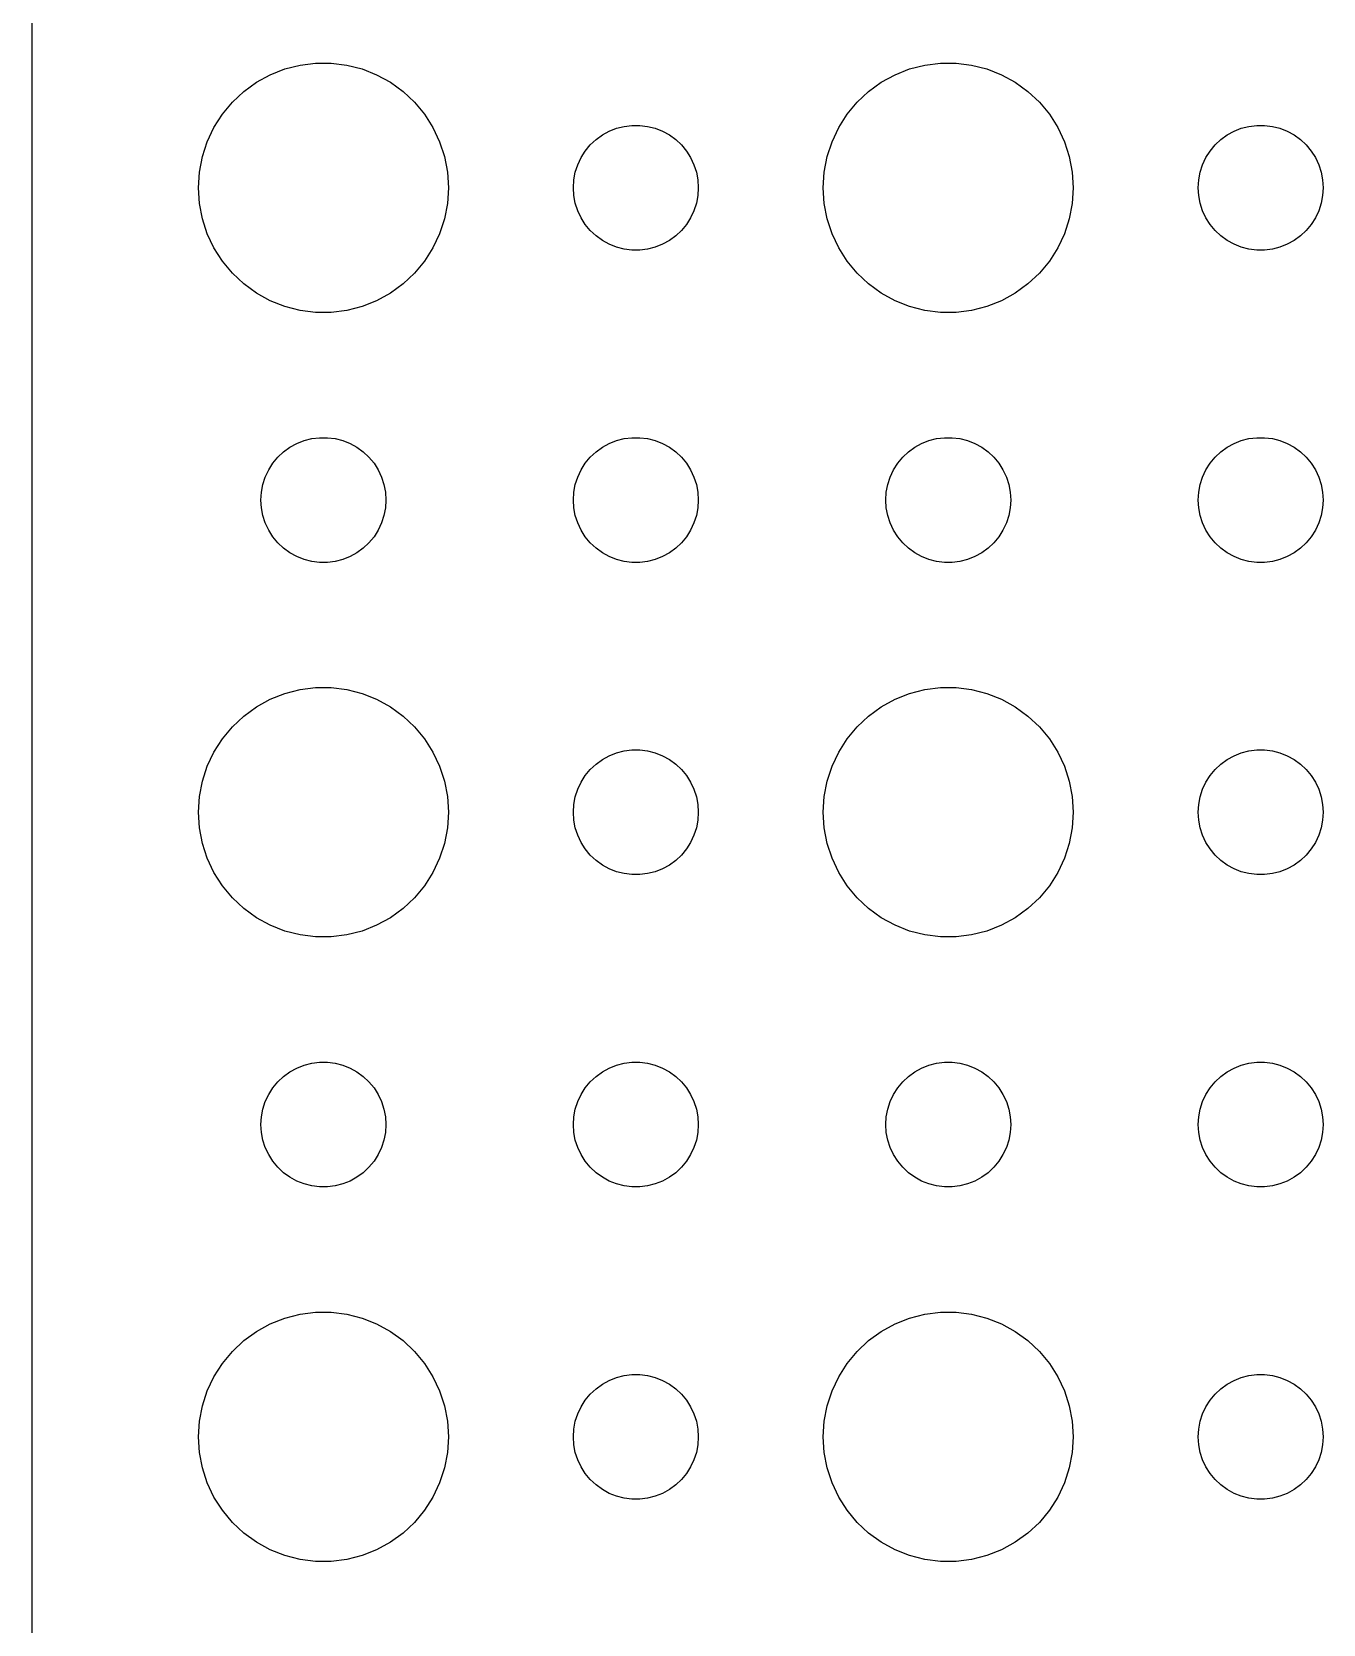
# Model space of a CAD drawing. Header units: metres. Extents: x -142 to 142, y -142 to 142.
# Drawn here: x -142 to -111, y -4.5 to 33.74 of the extents above; entities that cross this region are included whole.
import ezdxf

# ---------------------------------------------------------------- set-up
doc = ezdxf.new("R2010")
doc.units = ezdxf.units.M

msp = doc.modelspace()

# ---------------------------------------------------------------- linework, layer by layer
for p, q in [((-142, 137), (-142, -137)), ((-135.927, 32.8532), (-135.562, 32.9469)), ((-135.562, 32.9469), (-135.188, 32.9941)), ((-135.188, 32.9941), (-134.812, 32.9941)), ((-134.812, 32.9941), (-134.438, 32.9469)), ((-134.438, 32.9469), (-134.073, 32.8532)), ((-120.927, 32.8532), (-120.562, 32.9469)), ((-120.562, 32.9469), (-120.188, 32.9941)), ((-120.188, 32.9941), (-119.812, 32.9941)), ((-119.812, 32.9941), (-119.438, 32.9469)), ((-119.438, 32.9469), (-119.073, 32.8532)), ((-136.912, 32.3115), (-136.607, 32.533)), ((-136.607, 32.533), (-136.277, 32.7145)), ((-136.277, 32.7145), (-135.927, 32.8532)), ((-134.073, 32.8532), (-133.723, 32.7145)), ((-133.723, 32.7145), (-133.393, 32.533)), ((-133.393, 32.533), (-133.088, 32.3115)), ((-121.912, 32.3115), (-121.607, 32.533)), ((-121.607, 32.533), (-121.277, 32.7145)), ((-121.277, 32.7145), (-120.927, 32.8532)), ((-119.073, 32.8532), (-118.723, 32.7145)), ((-118.723, 32.7145), (-118.393, 32.533)), ((-118.393, 32.533), (-118.088, 32.3115)), ((-137.187, 32.0536), (-136.912, 32.3115)), ((-133.088, 32.3115), (-132.813, 32.0536)), ((-122.187, 32.0536), (-121.912, 32.3115)), ((-118.088, 32.3115), (-117.813, 32.0536)), ((-137.629, 31.4453), (-137.427, 31.7634)), ((-137.427, 31.7634), (-137.187, 32.0536)), ((-132.813, 32.0536), (-132.573, 31.7634)), ((-132.573, 31.7634), (-132.371, 31.4453)), ((-122.629, 31.4453), (-122.427, 31.7634)), ((-122.427, 31.7634), (-122.187, 32.0536)), ((-117.813, 32.0536), (-117.573, 31.7634)), ((-117.573, 31.7634), (-117.371, 31.4453)), ((-137.789, 31.1044), (-137.629, 31.4453)), ((-132.371, 31.4453), (-132.211, 31.1044)), ((-128.139, 31.3572), (-127.964, 31.4266)), ((-127.964, 31.4266), (-127.781, 31.4734)), ((-127.781, 31.4734), (-127.594, 31.497)), ((-127.594, 31.497), (-127.406, 31.497)), ((-127.406, 31.497), (-127.219, 31.4734)), ((-127.219, 31.4734), (-127.036, 31.4266)), ((-127.036, 31.4266), (-126.861, 31.3572)), ((-122.789, 31.1044), (-122.629, 31.4453)), ((-117.371, 31.4453), (-117.211, 31.1044)), ((-113.139, 31.3572), (-112.964, 31.4266)), ((-112.964, 31.4266), (-112.781, 31.4734)), ((-112.781, 31.4734), (-112.594, 31.497)), ((-112.594, 31.497), (-112.406, 31.497)), ((-112.406, 31.497), (-112.219, 31.4734)), ((-112.219, 31.4734), (-112.036, 31.4266)), ((-112.036, 31.4266), (-111.861, 31.3572)), ((-137.906, 30.7461), (-137.789, 31.1044)), ((-132.211, 31.1044), (-132.094, 30.7461)), ((-128.714, 30.8817), (-128.593, 31.0268)), ((-128.593, 31.0268), (-128.456, 31.1558)), ((-128.456, 31.1558), (-128.304, 31.2665)), ((-128.304, 31.2665), (-128.139, 31.3572)), ((-126.861, 31.3572), (-126.696, 31.2665)), ((-126.696, 31.2665), (-126.544, 31.1558)), ((-126.544, 31.1558), (-126.407, 31.0268)), ((-126.407, 31.0268), (-126.286, 30.8817)), ((-122.906, 30.7461), (-122.789, 31.1044)), ((-117.211, 31.1044), (-117.094, 30.7461)), ((-113.714, 30.8817), (-113.593, 31.0268)), ((-113.593, 31.0268), (-113.456, 31.1558)), ((-113.456, 31.1558), (-113.304, 31.2665)), ((-113.304, 31.2665), (-113.139, 31.3572)), ((-111.861, 31.3572), (-111.696, 31.2665)), ((-111.696, 31.2665), (-111.544, 31.1558)), ((-111.544, 31.1558), (-111.407, 31.0268)), ((-111.407, 31.0268), (-111.286, 30.8817)), ((-137.976, 30.376), (-137.906, 30.7461)), ((-132.094, 30.7461), (-132.024, 30.376)), ((-128.895, 30.5522), (-128.814, 30.7226)), ((-128.814, 30.7226), (-128.714, 30.8817)), ((-126.286, 30.8817), (-126.186, 30.7226)), ((-126.186, 30.7226), (-126.105, 30.5522)), ((-122.976, 30.376), (-122.906, 30.7461)), ((-117.094, 30.7461), (-117.024, 30.376)), ((-113.895, 30.5522), (-113.814, 30.7226)), ((-113.814, 30.7226), (-113.714, 30.8817)), ((-111.286, 30.8817), (-111.186, 30.7226)), ((-111.186, 30.7226), (-111.105, 30.5522)), ((-138, 30), (-137.976, 30.376)), ((-132.024, 30.376), (-132, 30)), ((-128.988, 30.188), (-128.953, 30.373)), ((-128.953, 30.373), (-128.895, 30.5522)), ((-126.105, 30.5522), (-126.047, 30.373)), ((-126.047, 30.373), (-126.012, 30.188)), ((-123, 30), (-122.976, 30.376)), ((-117.024, 30.376), (-117, 30)), ((-113.988, 30.188), (-113.953, 30.373)), ((-113.953, 30.373), (-113.895, 30.5522)), ((-111.105, 30.5522), (-111.047, 30.373)), ((-111.047, 30.373), (-111.012, 30.188)), ((-137.976, 29.624), (-138, 30)), ((-132, 30), (-132.024, 29.624)), ((-129, 30), (-128.988, 30.188)), ((-128.988, 29.812), (-129, 30)), ((-126.012, 30.188), (-126, 30)), ((-126, 30), (-126.012, 29.812)), ((-122.976, 29.624), (-123, 30)), ((-117, 30), (-117.024, 29.624)), ((-114, 30), (-113.988, 30.188)), ((-113.988, 29.812), (-114, 30)), ((-111.012, 30.188), (-111, 30)), ((-111, 30), (-111.012, 29.812)), ((-137.906, 29.2539), (-137.976, 29.624)), ((-132.024, 29.624), (-132.094, 29.2539)), ((-128.953, 29.627), (-128.988, 29.812)), ((-128.895, 29.4478), (-128.953, 29.627)), ((-128.814, 29.2774), (-128.895, 29.4478)), ((-126.105, 29.4478), (-126.186, 29.2774)), ((-126.047, 29.627), (-126.105, 29.4478)), ((-126.012, 29.812), (-126.047, 29.627)), ((-122.906, 29.2539), (-122.976, 29.624)), ((-117.024, 29.624), (-117.094, 29.2539)), ((-113.953, 29.627), (-113.988, 29.812)), ((-113.895, 29.4478), (-113.953, 29.627)), ((-113.814, 29.2774), (-113.895, 29.4478)), ((-111.105, 29.4478), (-111.186, 29.2774)), ((-111.047, 29.627), (-111.105, 29.4478)), ((-111.012, 29.812), (-111.047, 29.627)), ((-137.789, 28.8956), (-137.906, 29.2539)), ((-132.094, 29.2539), (-132.211, 28.8956)), ((-128.714, 29.1183), (-128.814, 29.2774)), ((-128.593, 28.9732), (-128.714, 29.1183)), ((-126.286, 29.1183), (-126.407, 28.9732)), ((-126.186, 29.2774), (-126.286, 29.1183)), ((-122.789, 28.8956), (-122.906, 29.2539)), ((-117.094, 29.2539), (-117.211, 28.8956)), ((-113.714, 29.1183), (-113.814, 29.2774)), ((-113.593, 28.9732), (-113.714, 29.1183)), ((-111.286, 29.1183), (-111.407, 28.9732)), ((-111.186, 29.2774), (-111.286, 29.1183)), ((-137.629, 28.5547), (-137.789, 28.8956)), ((-132.211, 28.8956), (-132.371, 28.5547)), ((-128.456, 28.8442), (-128.593, 28.9732)), ((-128.304, 28.7335), (-128.456, 28.8442)), ((-128.139, 28.6427), (-128.304, 28.7335)), ((-126.696, 28.7335), (-126.861, 28.6427)), ((-126.544, 28.8442), (-126.696, 28.7335)), ((-126.407, 28.9732), (-126.544, 28.8442)), ((-122.629, 28.5547), (-122.789, 28.8956)), ((-117.211, 28.8956), (-117.371, 28.5547)), ((-113.456, 28.8442), (-113.593, 28.9732)), ((-113.304, 28.7335), (-113.456, 28.8442)), ((-113.139, 28.6427), (-113.304, 28.7335)), ((-111.696, 28.7335), (-111.861, 28.6427)), ((-111.544, 28.8442), (-111.696, 28.7335)), ((-111.407, 28.9732), (-111.544, 28.8442)), ((-137.427, 28.2366), (-137.629, 28.5547)), ((-132.371, 28.5547), (-132.573, 28.2366)), ((-127.964, 28.5734), (-128.139, 28.6427)), ((-127.781, 28.5266), (-127.964, 28.5734)), ((-127.594, 28.503), (-127.781, 28.5266)), ((-127.406, 28.503), (-127.594, 28.503)), ((-127.219, 28.5266), (-127.406, 28.503)), ((-127.036, 28.5734), (-127.219, 28.5266)), ((-126.861, 28.6427), (-127.036, 28.5734)), ((-122.427, 28.2366), (-122.629, 28.5547)), ((-117.371, 28.5547), (-117.573, 28.2366)), ((-112.964, 28.5734), (-113.139, 28.6427)), ((-112.781, 28.5266), (-112.964, 28.5734)), ((-112.594, 28.503), (-112.781, 28.5266)), ((-112.406, 28.503), (-112.594, 28.503)), ((-112.219, 28.5266), (-112.406, 28.503)), ((-112.036, 28.5734), (-112.219, 28.5266)), ((-111.861, 28.6427), (-112.036, 28.5734)), ((-137.187, 27.9464), (-137.427, 28.2366)), ((-136.912, 27.6884), (-137.187, 27.9464)), ((-132.813, 27.9464), (-133.088, 27.6884)), ((-132.573, 28.2366), (-132.813, 27.9464)), ((-122.187, 27.9464), (-122.427, 28.2366)), ((-121.912, 27.6884), (-122.187, 27.9464)), ((-117.813, 27.9464), (-118.088, 27.6884)), ((-117.573, 28.2366), (-117.813, 27.9464)), ((-136.607, 27.467), (-136.912, 27.6884)), ((-133.088, 27.6884), (-133.393, 27.467)), ((-121.607, 27.467), (-121.912, 27.6884)), ((-118.088, 27.6884), (-118.393, 27.467)), ((-136.277, 27.2855), (-136.607, 27.467)), ((-135.927, 27.1468), (-136.277, 27.2855)), ((-133.723, 27.2855), (-134.073, 27.1468)), ((-133.393, 27.467), (-133.723, 27.2855)), ((-121.277, 27.2855), (-121.607, 27.467)), ((-120.927, 27.1468), (-121.277, 27.2855)), ((-118.723, 27.2855), (-119.073, 27.1468)), ((-118.393, 27.467), (-118.723, 27.2855)), ((-135.562, 27.0531), (-135.927, 27.1468)), ((-135.188, 27.0059), (-135.562, 27.0531)), ((-134.812, 27.0059), (-135.188, 27.0059)), ((-134.438, 27.0531), (-134.812, 27.0059)), ((-134.073, 27.1468), (-134.438, 27.0531)), ((-120.562, 27.0531), (-120.927, 27.1468)), ((-120.188, 27.0059), (-120.562, 27.0531)), ((-119.812, 27.0059), (-120.188, 27.0059)), ((-119.438, 27.0531), (-119.812, 27.0059)), ((-119.073, 27.1468), (-119.438, 27.0531)), ((-135.956, 23.6558), (-135.804, 23.7665)), ((-135.804, 23.7665), (-135.639, 23.8572)), ((-135.639, 23.8572), (-135.464, 23.9266)), ((-135.464, 23.9266), (-135.281, 23.9734)), ((-135.281, 23.9734), (-135.094, 23.997)), ((-135.094, 23.997), (-134.906, 23.997)), ((-134.906, 23.997), (-134.719, 23.9734)), ((-134.719, 23.9734), (-134.536, 23.9266)), ((-134.536, 23.9266), (-134.361, 23.8572)), ((-134.361, 23.8572), (-134.196, 23.7665)), ((-134.196, 23.7665), (-134.044, 23.6558)), ((-128.456, 23.6558), (-128.304, 23.7665)), ((-128.304, 23.7665), (-128.139, 23.8572)), ((-128.139, 23.8572), (-127.964, 23.9266)), ((-127.964, 23.9266), (-127.781, 23.9734)), ((-127.781, 23.9734), (-127.594, 23.997)), ((-127.594, 23.997), (-127.406, 23.997)), ((-127.406, 23.997), (-127.219, 23.9734)), ((-127.219, 23.9734), (-127.036, 23.9266)), ((-127.036, 23.9266), (-126.861, 23.8572)), ((-126.861, 23.8572), (-126.696, 23.7665)), ((-126.696, 23.7665), (-126.544, 23.6558)), ((-120.956, 23.6558), (-120.804, 23.7665)), ((-120.804, 23.7665), (-120.639, 23.8572)), ((-120.639, 23.8572), (-120.464, 23.9266)), ((-120.464, 23.9266), (-120.281, 23.9734)), ((-120.281, 23.9734), (-120.094, 23.997)), ((-120.094, 23.997), (-119.906, 23.997)), ((-119.906, 23.997), (-119.719, 23.9734)), ((-119.719, 23.9734), (-119.536, 23.9266)), ((-119.536, 23.9266), (-119.361, 23.8572)), ((-119.361, 23.8572), (-119.196, 23.7665)), ((-119.196, 23.7665), (-119.044, 23.6558)), ((-113.456, 23.6558), (-113.304, 23.7665)), ((-113.304, 23.7665), (-113.139, 23.8572)), ((-113.139, 23.8572), (-112.964, 23.9266)), ((-112.964, 23.9266), (-112.781, 23.9734)), ((-112.781, 23.9734), (-112.594, 23.997)), ((-112.594, 23.997), (-112.406, 23.997)), ((-112.406, 23.997), (-112.219, 23.9734)), ((-112.219, 23.9734), (-112.036, 23.9266)), ((-112.036, 23.9266), (-111.861, 23.8572)), ((-111.861, 23.8572), (-111.696, 23.7665)), ((-111.696, 23.7665), (-111.544, 23.6558)), ((-136.314, 23.2226), (-136.214, 23.3817)), ((-136.214, 23.3817), (-136.093, 23.5268)), ((-136.093, 23.5268), (-135.956, 23.6558)), ((-134.044, 23.6558), (-133.907, 23.5268)), ((-133.907, 23.5268), (-133.786, 23.3817)), ((-133.786, 23.3817), (-133.686, 23.2226)), ((-128.814, 23.2226), (-128.714, 23.3817)), ((-128.714, 23.3817), (-128.593, 23.5268)), ((-128.593, 23.5268), (-128.456, 23.6558)), ((-126.544, 23.6558), (-126.407, 23.5268)), ((-126.407, 23.5268), (-126.286, 23.3817)), ((-126.286, 23.3817), (-126.186, 23.2226)), ((-121.314, 23.2226), (-121.214, 23.3817)), ((-121.214, 23.3817), (-121.093, 23.5268)), ((-121.093, 23.5268), (-120.956, 23.6558)), ((-119.044, 23.6558), (-118.907, 23.5268)), ((-118.907, 23.5268), (-118.786, 23.3817)), ((-118.786, 23.3817), (-118.686, 23.2226)), ((-113.814, 23.2226), (-113.714, 23.3817)), ((-113.714, 23.3817), (-113.593, 23.5268)), ((-113.593, 23.5268), (-113.456, 23.6558)), ((-111.544, 23.6558), (-111.407, 23.5268)), ((-111.407, 23.5268), (-111.286, 23.3817)), ((-111.286, 23.3817), (-111.186, 23.2226)), ((-136.453, 22.873), (-136.395, 23.0522)), ((-136.395, 23.0522), (-136.314, 23.2226)), ((-133.686, 23.2226), (-133.605, 23.0522)), ((-133.605, 23.0522), (-133.547, 22.873)), ((-128.953, 22.873), (-128.895, 23.0522)), ((-128.895, 23.0522), (-128.814, 23.2226)), ((-126.186, 23.2226), (-126.105, 23.0522)), ((-126.105, 23.0522), (-126.047, 22.873)), ((-121.453, 22.873), (-121.395, 23.0522)), ((-121.395, 23.0522), (-121.314, 23.2226)), ((-118.686, 23.2226), (-118.605, 23.0522)), ((-118.605, 23.0522), (-118.547, 22.873)), ((-113.953, 22.873), (-113.895, 23.0522)), ((-113.895, 23.0522), (-113.814, 23.2226)), ((-111.186, 23.2226), (-111.105, 23.0522)), ((-111.105, 23.0522), (-111.047, 22.873)), ((-136.5, 22.5), (-136.488, 22.688)), ((-136.488, 22.688), (-136.453, 22.873)), ((-133.547, 22.873), (-133.512, 22.688)), ((-133.512, 22.688), (-133.5, 22.5)), ((-129, 22.5), (-128.988, 22.688)), ((-128.988, 22.688), (-128.953, 22.873)), ((-126.047, 22.873), (-126.012, 22.688)), ((-126.012, 22.688), (-126, 22.5)), ((-121.5, 22.5), (-121.488, 22.688)), ((-121.488, 22.688), (-121.453, 22.873)), ((-118.547, 22.873), (-118.512, 22.688)), ((-118.512, 22.688), (-118.5, 22.5)), ((-114, 22.5), (-113.988, 22.688)), ((-113.988, 22.688), (-113.953, 22.873)), ((-111.047, 22.873), (-111.012, 22.688)), ((-111.012, 22.688), (-111, 22.5)), ((-136.488, 22.312), (-136.5, 22.5)), ((-136.453, 22.127), (-136.488, 22.312)), ((-133.512, 22.312), (-133.547, 22.127)), ((-133.5, 22.5), (-133.512, 22.312)), ((-128.988, 22.312), (-129, 22.5)), ((-128.953, 22.127), (-128.988, 22.312)), ((-126.012, 22.312), (-126.047, 22.127)), ((-126, 22.5), (-126.012, 22.312)), ((-121.488, 22.312), (-121.5, 22.5)), ((-121.453, 22.127), (-121.488, 22.312)), ((-118.512, 22.312), (-118.547, 22.127)), ((-118.5, 22.5), (-118.512, 22.312)), ((-113.988, 22.312), (-114, 22.5)), ((-113.953, 22.127), (-113.988, 22.312)), ((-111.012, 22.312), (-111.047, 22.127)), ((-111, 22.5), (-111.012, 22.312)), ((-136.395, 21.9478), (-136.453, 22.127)), ((-136.314, 21.7774), (-136.395, 21.9478)), ((-133.605, 21.9478), (-133.686, 21.7774)), ((-133.547, 22.127), (-133.605, 21.9478)), ((-128.895, 21.9478), (-128.953, 22.127)), ((-128.814, 21.7774), (-128.895, 21.9478)), ((-126.105, 21.9478), (-126.186, 21.7774)), ((-126.047, 22.127), (-126.105, 21.9478)), ((-121.395, 21.9478), (-121.453, 22.127)), ((-121.314, 21.7774), (-121.395, 21.9478)), ((-118.605, 21.9478), (-118.686, 21.7774)), ((-118.547, 22.127), (-118.605, 21.9478)), ((-113.895, 21.9478), (-113.953, 22.127)), ((-113.814, 21.7774), (-113.895, 21.9478)), ((-111.105, 21.9478), (-111.186, 21.7774)), ((-111.047, 22.127), (-111.105, 21.9478)), ((-136.214, 21.6183), (-136.314, 21.7774)), ((-136.093, 21.4732), (-136.214, 21.6183)), ((-135.956, 21.3442), (-136.093, 21.4732)), ((-133.907, 21.4732), (-134.044, 21.3442)), ((-133.786, 21.6183), (-133.907, 21.4732)), ((-133.686, 21.7774), (-133.786, 21.6183)), ((-128.714, 21.6183), (-128.814, 21.7774)), ((-128.593, 21.4732), (-128.714, 21.6183)), ((-128.456, 21.3442), (-128.593, 21.4732)), ((-126.407, 21.4732), (-126.544, 21.3442)), ((-126.286, 21.6183), (-126.407, 21.4732)), ((-126.186, 21.7774), (-126.286, 21.6183)), ((-121.214, 21.6183), (-121.314, 21.7774)), ((-121.093, 21.4732), (-121.214, 21.6183)), ((-120.956, 21.3442), (-121.093, 21.4732)), ((-118.907, 21.4732), (-119.044, 21.3442)), ((-118.786, 21.6183), (-118.907, 21.4732)), ((-118.686, 21.7774), (-118.786, 21.6183)), ((-113.714, 21.6183), (-113.814, 21.7774)), ((-113.593, 21.4732), (-113.714, 21.6183)), ((-113.456, 21.3442), (-113.593, 21.4732)), ((-111.407, 21.4732), (-111.544, 21.3442)), ((-111.286, 21.6183), (-111.407, 21.4732)), ((-111.186, 21.7774), (-111.286, 21.6183)), ((-135.804, 21.2335), (-135.956, 21.3442)), ((-135.639, 21.1427), (-135.804, 21.2335)), ((-135.464, 21.0734), (-135.639, 21.1427)), ((-135.281, 21.0266), (-135.464, 21.0734)), ((-134.536, 21.0734), (-134.719, 21.0266)), ((-134.361, 21.1427), (-134.536, 21.0734)), ((-134.196, 21.2335), (-134.361, 21.1427)), ((-134.044, 21.3442), (-134.196, 21.2335)), ((-128.304, 21.2335), (-128.456, 21.3442)), ((-128.139, 21.1427), (-128.304, 21.2335)), ((-127.964, 21.0734), (-128.139, 21.1427)), ((-127.781, 21.0266), (-127.964, 21.0734)), ((-127.036, 21.0734), (-127.219, 21.0266)), ((-126.861, 21.1427), (-127.036, 21.0734)), ((-126.696, 21.2335), (-126.861, 21.1427)), ((-126.544, 21.3442), (-126.696, 21.2335)), ((-120.804, 21.2335), (-120.956, 21.3442)), ((-120.639, 21.1427), (-120.804, 21.2335)), ((-120.464, 21.0734), (-120.639, 21.1427)), ((-120.281, 21.0266), (-120.464, 21.0734)), ((-119.536, 21.0734), (-119.719, 21.0266)), ((-119.361, 21.1427), (-119.536, 21.0734)), ((-119.196, 21.2335), (-119.361, 21.1427)), ((-119.044, 21.3442), (-119.196, 21.2335)), ((-113.304, 21.2335), (-113.456, 21.3442)), ((-113.139, 21.1427), (-113.304, 21.2335)), ((-112.964, 21.0734), (-113.139, 21.1427)), ((-112.781, 21.0266), (-112.964, 21.0734)), ((-112.036, 21.0734), (-112.219, 21.0266)), ((-111.861, 21.1427), (-112.036, 21.0734)), ((-111.696, 21.2335), (-111.861, 21.1427)), ((-111.544, 21.3442), (-111.696, 21.2335)), ((-135.094, 21.003), (-135.281, 21.0266)), ((-134.906, 21.003), (-135.094, 21.003)), ((-134.719, 21.0266), (-134.906, 21.003)), ((-127.594, 21.003), (-127.781, 21.0266)), ((-127.406, 21.003), (-127.594, 21.003)), ((-127.219, 21.0266), (-127.406, 21.003)), ((-120.094, 21.003), (-120.281, 21.0266)), ((-119.906, 21.003), (-120.094, 21.003)), ((-119.719, 21.0266), (-119.906, 21.003)), ((-112.594, 21.003), (-112.781, 21.0266)), ((-112.406, 21.003), (-112.594, 21.003)), ((-112.219, 21.0266), (-112.406, 21.003)), ((-135.562, 17.9469), (-135.188, 17.9941)), ((-135.188, 17.9941), (-134.812, 17.9941)), ((-134.812, 17.9941), (-134.438, 17.9469)), ((-120.562, 17.9469), (-120.188, 17.9941)), ((-120.188, 17.9941), (-119.812, 17.9941)), ((-119.812, 17.9941), (-119.438, 17.9469)), ((-136.607, 17.533), (-136.277, 17.7145)), ((-136.277, 17.7145), (-135.927, 17.8532)), ((-135.927, 17.8532), (-135.562, 17.9469)), ((-134.438, 17.9469), (-134.073, 17.8532)), ((-134.073, 17.8532), (-133.723, 17.7145)), ((-133.723, 17.7145), (-133.393, 17.533)), ((-121.607, 17.533), (-121.277, 17.7145)), ((-121.277, 17.7145), (-120.927, 17.8532)), ((-120.927, 17.8532), (-120.562, 17.9469)), ((-119.438, 17.9469), (-119.073, 17.8532)), ((-119.073, 17.8532), (-118.723, 17.7145)), ((-118.723, 17.7145), (-118.393, 17.533)), ((-137.187, 17.0536), (-136.912, 17.3115)), ((-136.912, 17.3115), (-136.607, 17.533)), ((-133.393, 17.533), (-133.088, 17.3115)), ((-133.088, 17.3115), (-132.813, 17.0536)), ((-122.187, 17.0536), (-121.912, 17.3115)), ((-121.912, 17.3115), (-121.607, 17.533)), ((-118.393, 17.533), (-118.088, 17.3115)), ((-118.088, 17.3115), (-117.813, 17.0536)), ((-137.427, 16.7634), (-137.187, 17.0536)), ((-132.813, 17.0536), (-132.573, 16.7634)), ((-122.427, 16.7634), (-122.187, 17.0536)), ((-117.813, 17.0536), (-117.573, 16.7634)), ((-137.789, 16.1044), (-137.629, 16.4453)), ((-137.629, 16.4453), (-137.427, 16.7634)), ((-132.573, 16.7634), (-132.371, 16.4453)), ((-132.371, 16.4453), (-132.211, 16.1044)), ((-127.964, 16.4266), (-127.781, 16.4734)), ((-127.781, 16.4734), (-127.594, 16.497)), ((-127.594, 16.497), (-127.406, 16.497)), ((-127.406, 16.497), (-127.219, 16.4734)), ((-127.219, 16.4734), (-127.036, 16.4266)), ((-122.789, 16.1044), (-122.629, 16.4453)), ((-122.629, 16.4453), (-122.427, 16.7634)), ((-117.573, 16.7634), (-117.371, 16.4453)), ((-117.371, 16.4453), (-117.211, 16.1044)), ((-112.964, 16.4266), (-112.781, 16.4734)), ((-112.781, 16.4734), (-112.594, 16.497)), ((-112.594, 16.497), (-112.406, 16.497)), ((-112.406, 16.497), (-112.219, 16.4734)), ((-112.219, 16.4734), (-112.036, 16.4266)), ((-137.906, 15.7461), (-137.789, 16.1044)), ((-132.211, 16.1044), (-132.094, 15.7461)), ((-128.593, 16.0268), (-128.456, 16.1558)), ((-128.456, 16.1558), (-128.304, 16.2665)), ((-128.304, 16.2665), (-128.139, 16.3572)), ((-128.139, 16.3572), (-127.964, 16.4266)), ((-127.036, 16.4266), (-126.861, 16.3572)), ((-126.861, 16.3572), (-126.696, 16.2665)), ((-126.696, 16.2665), (-126.544, 16.1558)), ((-126.544, 16.1558), (-126.407, 16.0268)), ((-122.906, 15.7461), (-122.789, 16.1044)), ((-117.211, 16.1044), (-117.094, 15.7461)), ((-113.593, 16.0268), (-113.456, 16.1558)), ((-113.456, 16.1558), (-113.304, 16.2665)), ((-113.304, 16.2665), (-113.139, 16.3572)), ((-113.139, 16.3572), (-112.964, 16.4266)), ((-112.036, 16.4266), (-111.861, 16.3572)), ((-111.861, 16.3572), (-111.696, 16.2665)), ((-111.696, 16.2665), (-111.544, 16.1558)), ((-111.544, 16.1558), (-111.407, 16.0268)), ((-137.976, 15.376), (-137.906, 15.7461)), ((-132.094, 15.7461), (-132.024, 15.376)), ((-128.895, 15.5522), (-128.814, 15.7226)), ((-128.814, 15.7226), (-128.714, 15.8817)), ((-128.714, 15.8817), (-128.593, 16.0268)), ((-126.407, 16.0268), (-126.286, 15.8817)), ((-126.286, 15.8817), (-126.186, 15.7226)), ((-126.186, 15.7226), (-126.105, 15.5522)), ((-122.976, 15.376), (-122.906, 15.7461)), ((-117.094, 15.7461), (-117.024, 15.376)), ((-113.895, 15.5522), (-113.814, 15.7226)), ((-113.814, 15.7226), (-113.714, 15.8817)), ((-113.714, 15.8817), (-113.593, 16.0268)), ((-111.407, 16.0268), (-111.286, 15.8817)), ((-111.286, 15.8817), (-111.186, 15.7226)), ((-111.186, 15.7226), (-111.105, 15.5522)), ((-138, 15), (-137.976, 15.376)), ((-132.024, 15.376), (-132, 15)), ((-128.988, 15.188), (-128.953, 15.373)), ((-128.953, 15.373), (-128.895, 15.5522)), ((-126.105, 15.5522), (-126.047, 15.373)), ((-126.047, 15.373), (-126.012, 15.188)), ((-123, 15), (-122.976, 15.376)), ((-117.024, 15.376), (-117, 15)), ((-113.988, 15.188), (-113.953, 15.373)), ((-113.953, 15.373), (-113.895, 15.5522)), ((-111.105, 15.5522), (-111.047, 15.373)), ((-111.047, 15.373), (-111.012, 15.188)), ((-137.976, 14.624), (-138, 15)), ((-132, 15), (-132.024, 14.624)), ((-129, 15), (-128.988, 15.188)), ((-128.988, 14.812), (-129, 15)), ((-126.012, 15.188), (-126, 15)), ((-126, 15), (-126.012, 14.812)), ((-122.976, 14.624), (-123, 15)), ((-117, 15), (-117.024, 14.624)), ((-114, 15), (-113.988, 15.188)), ((-113.988, 14.812), (-114, 15)), ((-111.012, 15.188), (-111, 15)), ((-111, 15), (-111.012, 14.812)), ((-137.906, 14.2539), (-137.976, 14.624)), ((-132.024, 14.624), (-132.094, 14.2539)), ((-128.953, 14.627), (-128.988, 14.812)), ((-128.895, 14.4478), (-128.953, 14.627)), ((-126.047, 14.627), (-126.105, 14.4478)), ((-126.012, 14.812), (-126.047, 14.627)), ((-122.906, 14.2539), (-122.976, 14.624)), ((-117.024, 14.624), (-117.094, 14.2539)), ((-113.953, 14.627), (-113.988, 14.812)), ((-113.895, 14.4478), (-113.953, 14.627)), ((-111.047, 14.627), (-111.105, 14.4478)), ((-111.012, 14.812), (-111.047, 14.627)), ((-137.789, 13.8956), (-137.906, 14.2539)), ((-132.094, 14.2539), (-132.211, 13.8956)), ((-128.814, 14.2774), (-128.895, 14.4478)), ((-128.714, 14.1183), (-128.814, 14.2774)), ((-126.186, 14.2774), (-126.286, 14.1183)), ((-126.105, 14.4478), (-126.186, 14.2774)), ((-122.789, 13.8956), (-122.906, 14.2539)), ((-117.094, 14.2539), (-117.211, 13.8956)), ((-113.814, 14.2774), (-113.895, 14.4478)), ((-113.714, 14.1183), (-113.814, 14.2774)), ((-111.186, 14.2774), (-111.286, 14.1183)), ((-111.105, 14.4478), (-111.186, 14.2774)), ((-137.629, 13.5547), (-137.789, 13.8956)), ((-132.211, 13.8956), (-132.371, 13.5547)), ((-128.593, 13.9732), (-128.714, 14.1183)), ((-128.456, 13.8442), (-128.593, 13.9732)), ((-128.304, 13.7335), (-128.456, 13.8442)), ((-126.544, 13.8442), (-126.696, 13.7335)), ((-126.407, 13.9732), (-126.544, 13.8442)), ((-126.286, 14.1183), (-126.407, 13.9732)), ((-122.629, 13.5547), (-122.789, 13.8956)), ((-117.211, 13.8956), (-117.371, 13.5547)), ((-113.593, 13.9732), (-113.714, 14.1183)), ((-113.456, 13.8442), (-113.593, 13.9732)), ((-113.304, 13.7335), (-113.456, 13.8442)), ((-111.544, 13.8442), (-111.696, 13.7335)), ((-111.407, 13.9732), (-111.544, 13.8442)), ((-111.286, 14.1183), (-111.407, 13.9732)), ((-137.427, 13.2366), (-137.629, 13.5547)), ((-132.371, 13.5547), (-132.573, 13.2366)), ((-128.139, 13.6427), (-128.304, 13.7335)), ((-127.964, 13.5734), (-128.139, 13.6427)), ((-127.781, 13.5266), (-127.964, 13.5734)), ((-127.594, 13.5029), (-127.781, 13.5266)), ((-127.406, 13.5029), (-127.594, 13.5029)), ((-127.219, 13.5266), (-127.406, 13.5029)), ((-127.036, 13.5734), (-127.219, 13.5266)), ((-126.861, 13.6427), (-127.036, 13.5734)), ((-126.696, 13.7335), (-126.861, 13.6427)), ((-122.427, 13.2366), (-122.629, 13.5547)), ((-117.371, 13.5547), (-117.573, 13.2366)), ((-113.139, 13.6427), (-113.304, 13.7335)), ((-112.964, 13.5734), (-113.139, 13.6427)), ((-112.781, 13.5266), (-112.964, 13.5734)), ((-112.594, 13.5029), (-112.781, 13.5266)), ((-112.406, 13.5029), (-112.594, 13.5029)), ((-112.219, 13.5266), (-112.406, 13.5029)), ((-112.036, 13.5734), (-112.219, 13.5266)), ((-111.861, 13.6427), (-112.036, 13.5734)), ((-111.696, 13.7335), (-111.861, 13.6427)), ((-137.187, 12.9464), (-137.427, 13.2366)), ((-132.573, 13.2366), (-132.813, 12.9464)), ((-122.187, 12.9464), (-122.427, 13.2366)), ((-117.573, 13.2366), (-117.813, 12.9464)), ((-136.912, 12.6884), (-137.187, 12.9464)), ((-136.607, 12.467), (-136.912, 12.6884)), ((-133.088, 12.6884), (-133.393, 12.467)), ((-132.813, 12.9464), (-133.088, 12.6884)), ((-121.912, 12.6884), (-122.187, 12.9464)), ((-121.607, 12.467), (-121.912, 12.6884)), ((-118.088, 12.6884), (-118.393, 12.467)), ((-117.813, 12.9464), (-118.088, 12.6884)), ((-136.277, 12.2855), (-136.607, 12.467)), ((-135.927, 12.1468), (-136.277, 12.2855)), ((-133.723, 12.2855), (-134.073, 12.1468)), ((-133.393, 12.467), (-133.723, 12.2855)), ((-121.277, 12.2855), (-121.607, 12.467)), ((-120.927, 12.1468), (-121.277, 12.2855)), ((-118.723, 12.2855), (-119.073, 12.1468)), ((-118.393, 12.467), (-118.723, 12.2855)), ((-135.562, 12.0531), (-135.927, 12.1468)), ((-135.188, 12.0059), (-135.562, 12.0531)), ((-134.812, 12.0059), (-135.188, 12.0059)), ((-134.438, 12.0531), (-134.812, 12.0059)), ((-134.073, 12.1468), (-134.438, 12.0531)), ((-120.562, 12.0531), (-120.927, 12.1468)), ((-120.188, 12.0059), (-120.562, 12.0531)), ((-119.812, 12.0059), (-120.188, 12.0059)), ((-119.438, 12.0531), (-119.812, 12.0059)), ((-119.073, 12.1468), (-119.438, 12.0531)), ((-135.804, 8.76648), (-135.639, 8.85724)), ((-135.639, 8.85724), (-135.464, 8.92657)), ((-135.464, 8.92657), (-135.281, 8.97342)), ((-135.281, 8.97342), (-135.094, 8.99704)), ((-135.094, 8.99704), (-134.906, 8.99704)), ((-134.906, 8.99704), (-134.719, 8.97342)), ((-134.719, 8.97342), (-134.536, 8.92657)), ((-134.536, 8.92657), (-134.361, 8.85724)), ((-134.361, 8.85724), (-134.196, 8.76648)), ((-128.304, 8.76648), (-128.139, 8.85724)), ((-128.139, 8.85724), (-127.964, 8.92657)), ((-127.964, 8.92657), (-127.781, 8.97342)), ((-127.781, 8.97342), (-127.594, 8.99704)), ((-127.594, 8.99704), (-127.406, 8.99704)), ((-127.406, 8.99704), (-127.219, 8.97342)), ((-127.219, 8.97342), (-127.036, 8.92657)), ((-127.036, 8.92657), (-126.861, 8.85724)), ((-126.861, 8.85724), (-126.696, 8.76648)), ((-120.804, 8.76648), (-120.639, 8.85724)), ((-120.639, 8.85724), (-120.464, 8.92657)), ((-120.464, 8.92657), (-120.281, 8.97342)), ((-120.281, 8.97342), (-120.094, 8.99704)), ((-120.094, 8.99704), (-119.906, 8.99704)), ((-119.906, 8.99704), (-119.719, 8.97342)), ((-119.719, 8.97342), (-119.536, 8.92657)), ((-119.536, 8.92657), (-119.361, 8.85724)), ((-119.361, 8.85724), (-119.196, 8.76648)), ((-113.304, 8.76648), (-113.139, 8.85724)), ((-113.139, 8.85724), (-112.964, 8.92657)), ((-112.964, 8.92657), (-112.781, 8.97342)), ((-112.781, 8.97342), (-112.594, 8.99704)), ((-112.594, 8.99704), (-112.406, 8.99704)), ((-112.406, 8.99704), (-112.219, 8.97342)), ((-112.219, 8.97342), (-112.036, 8.92657)), ((-112.036, 8.92657), (-111.861, 8.85724)), ((-111.861, 8.85724), (-111.696, 8.76648)), ((-136.214, 8.38167), (-136.093, 8.52681)), ((-136.093, 8.52681), (-135.956, 8.65576)), ((-135.956, 8.65576), (-135.804, 8.76648)), ((-134.196, 8.76648), (-134.044, 8.65576)), ((-134.044, 8.65576), (-133.907, 8.52681)), ((-133.907, 8.52681), (-133.786, 8.38167)), ((-128.714, 8.38167), (-128.593, 8.52681)), ((-128.593, 8.52681), (-128.456, 8.65576)), ((-128.456, 8.65576), (-128.304, 8.76648)), ((-126.696, 8.76648), (-126.544, 8.65576)), ((-126.544, 8.65576), (-126.407, 8.52681)), ((-126.407, 8.52681), (-126.286, 8.38167)), ((-121.214, 8.38167), (-121.093, 8.52681)), ((-121.093, 8.52681), (-120.956, 8.65576)), ((-120.956, 8.65576), (-120.804, 8.76648)), ((-119.196, 8.76648), (-119.044, 8.65576)), ((-119.044, 8.65576), (-118.907, 8.52681)), ((-118.907, 8.52681), (-118.786, 8.38167)), ((-113.714, 8.38167), (-113.593, 8.52681)), ((-113.593, 8.52681), (-113.456, 8.65576)), ((-113.456, 8.65576), (-113.304, 8.76648)), ((-111.696, 8.76648), (-111.544, 8.65576)), ((-111.544, 8.65576), (-111.407, 8.52681)), ((-111.407, 8.52681), (-111.286, 8.38167)), ((-136.453, 7.87303), (-136.395, 8.05219)), ((-136.395, 8.05219), (-136.314, 8.22263)), ((-136.314, 8.22263), (-136.214, 8.38167)), ((-133.786, 8.38167), (-133.686, 8.22263)), ((-133.686, 8.22263), (-133.605, 8.05219)), ((-133.605, 8.05219), (-133.547, 7.87303)), ((-128.953, 7.87303), (-128.895, 8.05219)), ((-128.895, 8.05219), (-128.814, 8.22263)), ((-128.814, 8.22263), (-128.714, 8.38167)), ((-126.286, 8.38167), (-126.186, 8.22263)), ((-126.186, 8.22263), (-126.105, 8.05219)), ((-126.105, 8.05219), (-126.047, 7.87303)), ((-121.453, 7.87303), (-121.395, 8.05219)), ((-121.395, 8.05219), (-121.314, 8.22263)), ((-121.314, 8.22263), (-121.214, 8.38167)), ((-118.786, 8.38167), (-118.686, 8.22263)), ((-118.686, 8.22263), (-118.605, 8.05219)), ((-118.605, 8.05219), (-118.547, 7.87303)), ((-113.953, 7.87303), (-113.895, 8.05219)), ((-113.895, 8.05219), (-113.814, 8.22263)), ((-113.814, 8.22263), (-113.714, 8.38167)), ((-111.286, 8.38167), (-111.186, 8.22263)), ((-111.186, 8.22263), (-111.105, 8.05219)), ((-111.105, 8.05219), (-111.047, 7.87303)), ((-136.5, 7.5), (-136.488, 7.68799)), ((-136.488, 7.68799), (-136.453, 7.87303)), ((-133.547, 7.87303), (-133.512, 7.68799)), ((-133.512, 7.68799), (-133.5, 7.5)), ((-129, 7.5), (-128.988, 7.68799)), ((-128.988, 7.68799), (-128.953, 7.87303)), ((-126.047, 7.87303), (-126.012, 7.68799)), ((-126.012, 7.68799), (-126, 7.5)), ((-121.5, 7.5), (-121.488, 7.68799)), ((-121.488, 7.68799), (-121.453, 7.87303)), ((-118.547, 7.87303), (-118.512, 7.68799)), ((-118.512, 7.68799), (-118.5, 7.5)), ((-114, 7.5), (-113.988, 7.68799)), ((-113.988, 7.68799), (-113.953, 7.87303)), ((-111.047, 7.87303), (-111.012, 7.68799)), ((-111.012, 7.68799), (-111, 7.5)), ((-136.488, 7.312), (-136.5, 7.5)), ((-136.453, 7.12695), (-136.488, 7.312)), ((-133.512, 7.312), (-133.547, 7.12695)), ((-133.5, 7.5), (-133.512, 7.312)), ((-128.988, 7.312), (-129, 7.5)), ((-128.953, 7.12695), (-128.988, 7.312)), ((-126.012, 7.312), (-126.047, 7.12695)), ((-126, 7.5), (-126.012, 7.312)), ((-121.488, 7.312), (-121.5, 7.5)), ((-121.453, 7.12695), (-121.488, 7.312)), ((-118.512, 7.312), (-118.547, 7.12695)), ((-118.5, 7.5), (-118.512, 7.312)), ((-113.988, 7.312), (-114, 7.5)), ((-113.953, 7.12695), (-113.988, 7.312)), ((-111.012, 7.312), (-111.047, 7.12695)), ((-111, 7.5), (-111.012, 7.312)), ((-136.395, 6.9478), (-136.453, 7.12695)), ((-136.314, 6.77736), (-136.395, 6.9478)), ((-133.605, 6.9478), (-133.686, 6.77736)), ((-133.547, 7.12695), (-133.605, 6.9478)), ((-128.895, 6.9478), (-128.953, 7.12695)), ((-128.814, 6.77736), (-128.895, 6.9478)), ((-126.105, 6.9478), (-126.186, 6.77736)), ((-126.047, 7.12695), (-126.105, 6.9478)), ((-121.395, 6.9478), (-121.453, 7.12695)), ((-121.314, 6.77736), (-121.395, 6.9478)), ((-118.605, 6.9478), (-118.686, 6.77736)), ((-118.547, 7.12695), (-118.605, 6.9478)), ((-113.895, 6.9478), (-113.953, 7.12695)), ((-113.814, 6.77736), (-113.895, 6.9478)), ((-111.105, 6.9478), (-111.186, 6.77736)), ((-111.047, 7.12695), (-111.105, 6.9478)), ((-136.214, 6.61832), (-136.314, 6.77736)), ((-136.093, 6.47318), (-136.214, 6.61832)), ((-133.786, 6.61832), (-133.907, 6.47318)), ((-133.686, 6.77736), (-133.786, 6.61832)), ((-128.714, 6.61832), (-128.814, 6.77736)), ((-128.593, 6.47318), (-128.714, 6.61832)), ((-126.286, 6.61832), (-126.407, 6.47318)), ((-126.186, 6.77736), (-126.286, 6.61832)), ((-121.214, 6.61832), (-121.314, 6.77736)), ((-121.093, 6.47318), (-121.214, 6.61832)), ((-118.786, 6.61832), (-118.907, 6.47318)), ((-118.686, 6.77736), (-118.786, 6.61832)), ((-113.714, 6.61832), (-113.814, 6.77736)), ((-113.593, 6.47318), (-113.714, 6.61832)), ((-111.286, 6.61832), (-111.407, 6.47318)), ((-111.186, 6.77736), (-111.286, 6.61832)), ((-135.956, 6.34422), (-136.093, 6.47318)), ((-135.804, 6.23351), (-135.956, 6.34422)), ((-135.639, 6.14275), (-135.804, 6.23351)), ((-135.464, 6.07341), (-135.639, 6.14275)), ((-134.361, 6.14275), (-134.536, 6.07341)), ((-134.196, 6.23351), (-134.361, 6.14275)), ((-134.044, 6.34422), (-134.196, 6.23351)), ((-133.907, 6.47318), (-134.044, 6.34422)), ((-128.456, 6.34422), (-128.593, 6.47318)), ((-128.304, 6.23351), (-128.456, 6.34422)), ((-128.139, 6.14275), (-128.304, 6.23351)), ((-127.964, 6.07341), (-128.139, 6.14275)), ((-126.861, 6.14275), (-127.036, 6.07341)), ((-126.696, 6.23351), (-126.861, 6.14275)), ((-126.544, 6.34422), (-126.696, 6.23351)), ((-126.407, 6.47318), (-126.544, 6.34422)), ((-120.956, 6.34422), (-121.093, 6.47318)), ((-120.804, 6.23351), (-120.956, 6.34422)), ((-120.639, 6.14275), (-120.804, 6.23351)), ((-120.464, 6.07341), (-120.639, 6.14275)), ((-119.361, 6.14275), (-119.536, 6.07341)), ((-119.196, 6.23351), (-119.361, 6.14275)), ((-119.044, 6.34422), (-119.196, 6.23351)), ((-118.907, 6.47318), (-119.044, 6.34422)), ((-113.456, 6.34422), (-113.593, 6.47318)), ((-113.304, 6.23351), (-113.456, 6.34422)), ((-113.139, 6.14275), (-113.304, 6.23351)), ((-112.964, 6.07341), (-113.139, 6.14275)), ((-111.861, 6.14275), (-112.036, 6.07341)), ((-111.696, 6.23351), (-111.861, 6.14275)), ((-111.544, 6.34422), (-111.696, 6.23351)), ((-111.407, 6.47318), (-111.544, 6.34422)), ((-135.281, 6.02657), (-135.464, 6.07341)), ((-135.094, 6.00294), (-135.281, 6.02657)), ((-134.906, 6.00294), (-135.094, 6.00294)), ((-134.719, 6.02657), (-134.906, 6.00294)), ((-134.536, 6.07341), (-134.719, 6.02657)), ((-127.781, 6.02657), (-127.964, 6.07341)), ((-127.594, 6.00294), (-127.781, 6.02657)), ((-127.406, 6.00294), (-127.594, 6.00294)), ((-127.219, 6.02657), (-127.406, 6.00294)), ((-127.036, 6.07341), (-127.219, 6.02657)), ((-120.281, 6.02657), (-120.464, 6.07341)), ((-120.094, 6.00294), (-120.281, 6.02657)), ((-119.906, 6.00294), (-120.094, 6.00294)), ((-119.719, 6.02657), (-119.906, 6.00294)), ((-119.536, 6.07341), (-119.719, 6.02657)), ((-112.781, 6.02657), (-112.964, 6.07341)), ((-112.594, 6.00294), (-112.781, 6.02657)), ((-112.406, 6.00294), (-112.594, 6.00294)), ((-112.219, 6.02657), (-112.406, 6.00294)), ((-112.036, 6.07341), (-112.219, 6.02657)), ((-136.607, 2.53297), (-136.277, 2.71448)), ((-136.277, 2.71448), (-135.927, 2.85316)), ((-135.927, 2.85316), (-135.562, 2.94685)), ((-135.562, 2.94685), (-135.188, 2.99408)), ((-135.188, 2.99408), (-134.812, 2.99408)), ((-134.812, 2.99408), (-134.438, 2.94685)), ((-134.438, 2.94685), (-134.073, 2.85316)), ((-134.073, 2.85316), (-133.723, 2.71448)), ((-133.723, 2.71448), (-133.393, 2.53297)), ((-121.607, 2.53297), (-121.277, 2.71448)), ((-121.277, 2.71448), (-120.927, 2.85316)), ((-120.927, 2.85316), (-120.562, 2.94685)), ((-120.562, 2.94685), (-120.188, 2.99408)), ((-120.188, 2.99408), (-119.812, 2.99408)), ((-119.812, 2.99408), (-119.438, 2.94685)), ((-119.438, 2.94685), (-119.073, 2.85316)), ((-119.073, 2.85316), (-118.723, 2.71448)), ((-118.723, 2.71448), (-118.393, 2.53297)), ((-137.187, 2.05363), (-136.912, 2.31154)), ((-136.912, 2.31154), (-136.607, 2.53297)), ((-133.393, 2.53297), (-133.088, 2.31154)), ((-133.088, 2.31154), (-132.813, 2.05363)), ((-122.187, 2.05363), (-121.912, 2.31154)), ((-121.912, 2.31154), (-121.607, 2.53297)), ((-118.393, 2.53297), (-118.088, 2.31154)), ((-118.088, 2.31154), (-117.813, 2.05363)), ((-137.427, 1.76335), (-137.187, 2.05363)), ((-132.813, 2.05363), (-132.573, 1.76335)), ((-122.427, 1.76335), (-122.187, 2.05363)), ((-117.813, 2.05363), (-117.573, 1.76335)), ((-137.629, 1.44525), (-137.427, 1.76335)), ((-132.573, 1.76335), (-132.371, 1.44525)), ((-122.629, 1.44525), (-122.427, 1.76335)), ((-117.573, 1.76335), (-117.371, 1.44525)), ((-137.789, 1.10437), (-137.629, 1.44525)), ((-132.371, 1.44525), (-132.211, 1.10437)), ((-128.593, 1.02681), (-128.456, 1.15576)), ((-128.456, 1.15576), (-128.304, 1.26648)), ((-128.304, 1.26648), (-128.139, 1.35724)), ((-128.139, 1.35724), (-127.964, 1.42657)), ((-127.964, 1.42657), (-127.781, 1.47342)), ((-127.781, 1.47342), (-127.594, 1.49704)), ((-127.594, 1.49704), (-127.406, 1.49704)), ((-127.406, 1.49704), (-127.219, 1.47342)), ((-127.219, 1.47342), (-127.036, 1.42657)), ((-127.036, 1.42657), (-126.861, 1.35724)), ((-126.861, 1.35724), (-126.696, 1.26648)), ((-126.696, 1.26648), (-126.544, 1.15576)), ((-126.544, 1.15576), (-126.407, 1.02681)), ((-122.789, 1.10437), (-122.629, 1.44525)), ((-117.371, 1.44525), (-117.211, 1.10437)), ((-113.593, 1.02681), (-113.456, 1.15576)), ((-113.456, 1.15576), (-113.304, 1.26648)), ((-113.304, 1.26648), (-113.139, 1.35724)), ((-113.139, 1.35724), (-112.964, 1.42657)), ((-112.964, 1.42657), (-112.781, 1.47342)), ((-112.781, 1.47342), (-112.594, 1.49704)), ((-112.594, 1.49704), (-112.406, 1.49704)), ((-112.406, 1.49704), (-112.219, 1.47342)), ((-112.219, 1.47342), (-112.036, 1.42657)), ((-112.036, 1.42657), (-111.861, 1.35724)), ((-111.861, 1.35724), (-111.696, 1.26648)), ((-111.696, 1.26648), (-111.544, 1.15576)), ((-111.544, 1.15576), (-111.407, 1.02681)), ((-137.906, 0.74606), (-137.789, 1.10437)), ((-132.211, 1.10437), (-132.094, 0.74606)), ((-128.814, 0.72263), (-128.714, 0.88167)), ((-128.714, 0.88167), (-128.593, 1.02681)), ((-126.407, 1.02681), (-126.286, 0.88167)), ((-126.286, 0.88167), (-126.186, 0.72263)), ((-122.906, 0.74606), (-122.789, 1.10437)), ((-117.211, 1.10437), (-117.094, 0.74606)), ((-113.814, 0.72263), (-113.714, 0.88167)), ((-113.714, 0.88167), (-113.593, 1.02681)), ((-111.407, 1.02681), (-111.286, 0.88167)), ((-111.286, 0.88167), (-111.186, 0.72263)), ((-137.976, 0.37599), (-137.906, 0.74606)), ((-132.094, 0.74606), (-132.024, 0.37599)), ((-128.953, 0.37303), (-128.895, 0.55219)), ((-128.895, 0.55219), (-128.814, 0.72263)), ((-126.186, 0.72263), (-126.105, 0.55219)), ((-126.105, 0.55219), (-126.047, 0.37303)), ((-122.976, 0.37599), (-122.906, 0.74606)), ((-117.094, 0.74606), (-117.024, 0.37599)), ((-113.953, 0.37303), (-113.895, 0.55219)), ((-113.895, 0.55219), (-113.814, 0.72263)), ((-111.186, 0.72263), (-111.105, 0.55219)), ((-111.105, 0.55219), (-111.047, 0.37303)), ((-138, 0), (-137.976, 0.37599)), ((-137.976, -0.37599), (-138, 0)), ((-132.024, 0.37599), (-132, 0)), ((-132, 0), (-132.024, -0.37599)), ((-129, 0), (-128.988, 0.18799)), ((-128.988, -0.18799), (-129, 0)), ((-128.988, 0.18799), (-128.953, 0.37303)), ((-126.047, 0.37303), (-126.012, 0.18799)), ((-126.012, 0.18799), (-126, 0)), ((-126, 0), (-126.012, -0.18799)), ((-123, 0), (-122.976, 0.37599)), ((-122.976, -0.37599), (-123, 0)), ((-117.024, 0.37599), (-117, 0)), ((-117, 0), (-117.024, -0.37599)), ((-114, 0), (-113.988, 0.18799)), ((-113.988, -0.18799), (-114, 0)), ((-113.988, 0.18799), (-113.953, 0.37303)), ((-111.047, 0.37303), (-111.012, 0.18799)), ((-111.012, 0.18799), (-111, 0)), ((-111, 0), (-111.012, -0.18799)), ((-137.906, -0.74606), (-137.976, -0.37599)), ((-132.024, -0.37599), (-132.094, -0.74606)), ((-128.953, -0.37303), (-128.988, -0.18799)), ((-128.895, -0.55219), (-128.953, -0.37303)), ((-126.047, -0.37303), (-126.105, -0.55219)), ((-126.012, -0.18799), (-126.047, -0.37303)), ((-122.906, -0.74606), (-122.976, -0.37599)), ((-117.024, -0.37599), (-117.094, -0.74606)), ((-113.953, -0.37303), (-113.988, -0.18799)), ((-113.895, -0.55219), (-113.953, -0.37303)), ((-111.047, -0.37303), (-111.105, -0.55219)), ((-111.012, -0.18799), (-111.047, -0.37303)), ((-137.789, -1.10437), (-137.906, -0.74606)), ((-132.094, -0.74606), (-132.211, -1.10437)), ((-128.814, -0.72263), (-128.895, -0.55219)), ((-128.714, -0.88167), (-128.814, -0.72263)), ((-126.186, -0.72263), (-126.286, -0.88167)), ((-126.105, -0.55219), (-126.186, -0.72263)), ((-122.789, -1.10437), (-122.906, -0.74606)), ((-117.094, -0.74606), (-117.211, -1.10437)), ((-113.814, -0.72263), (-113.895, -0.55219)), ((-113.714, -0.88167), (-113.814, -0.72263)), ((-111.186, -0.72263), (-111.286, -0.88167)), ((-111.105, -0.55219), (-111.186, -0.72263)), ((-137.629, -1.44525), (-137.789, -1.10437)), ((-132.211, -1.10437), (-132.371, -1.44525)), ((-128.593, -1.02681), (-128.714, -0.88167)), ((-128.456, -1.15576), (-128.593, -1.02681)), ((-126.407, -1.02681), (-126.544, -1.15576)), ((-126.286, -0.88167), (-126.407, -1.02681)), ((-122.629, -1.44525), (-122.789, -1.10437)), ((-117.211, -1.10437), (-117.371, -1.44525)), ((-113.593, -1.02681), (-113.714, -0.88167)), ((-113.456, -1.15576), (-113.593, -1.02681)), ((-111.407, -1.02681), (-111.544, -1.15576)), ((-111.286, -0.88167), (-111.407, -1.02681)), ((-137.427, -1.76335), (-137.629, -1.44525)), ((-132.371, -1.44525), (-132.573, -1.76335)), ((-128.304, -1.26648), (-128.456, -1.15576)), ((-128.139, -1.35724), (-128.304, -1.26648)), ((-127.964, -1.42657), (-128.139, -1.35724)), ((-127.781, -1.47342), (-127.964, -1.42657)), ((-127.594, -1.49704), (-127.781, -1.47342)), ((-127.406, -1.49704), (-127.594, -1.49704)), ((-127.219, -1.47342), (-127.406, -1.49704)), ((-127.036, -1.42657), (-127.219, -1.47342)), ((-126.861, -1.35724), (-127.036, -1.42657)), ((-126.696, -1.26648), (-126.861, -1.35724)), ((-126.544, -1.15576), (-126.696, -1.26648)), ((-122.427, -1.76335), (-122.629, -1.44525)), ((-117.371, -1.44525), (-117.573, -1.76335)), ((-113.304, -1.26648), (-113.456, -1.15576)), ((-113.139, -1.35724), (-113.304, -1.26648)), ((-112.964, -1.42657), (-113.139, -1.35724)), ((-112.781, -1.47342), (-112.964, -1.42657)), ((-112.594, -1.49704), (-112.781, -1.47342)), ((-112.406, -1.49704), (-112.594, -1.49704)), ((-112.219, -1.47342), (-112.406, -1.49704)), ((-112.036, -1.42657), (-112.219, -1.47342)), ((-111.861, -1.35724), (-112.036, -1.42657)), ((-111.696, -1.26648), (-111.861, -1.35724)), ((-111.544, -1.15576), (-111.696, -1.26648)), ((-137.187, -2.05363), (-137.427, -1.76335)), ((-132.573, -1.76335), (-132.813, -2.05363)), ((-122.187, -2.05363), (-122.427, -1.76335)), ((-117.573, -1.76335), (-117.813, -2.05363)), ((-136.912, -2.31154), (-137.187, -2.05363)), ((-132.813, -2.05363), (-133.088, -2.31154)), ((-121.912, -2.31154), (-122.187, -2.05363)), ((-117.813, -2.05363), (-118.088, -2.31154)), ((-136.607, -2.53297), (-136.912, -2.31154)), ((-136.277, -2.71448), (-136.607, -2.53297)), ((-133.393, -2.53297), (-133.723, -2.71448)), ((-133.088, -2.31154), (-133.393, -2.53297)), ((-121.607, -2.53297), (-121.912, -2.31154)), ((-121.277, -2.71448), (-121.607, -2.53297)), ((-118.393, -2.53297), (-118.723, -2.71448)), ((-118.088, -2.31154), (-118.393, -2.53297)), ((-135.927, -2.85316), (-136.277, -2.71448)), ((-135.562, -2.94685), (-135.927, -2.85316)), ((-135.188, -2.99408), (-135.562, -2.94685)), ((-134.812, -2.99408), (-135.188, -2.99408)), ((-134.438, -2.94685), (-134.812, -2.99408)), ((-134.073, -2.85316), (-134.438, -2.94685)), ((-133.723, -2.71448), (-134.073, -2.85316)), ((-120.927, -2.85316), (-121.277, -2.71448)), ((-120.562, -2.94685), (-120.927, -2.85316)), ((-120.188, -2.99408), (-120.562, -2.94685)), ((-119.812, -2.99408), (-120.188, -2.99408)), ((-119.438, -2.94685), (-119.812, -2.99408)), ((-119.073, -2.85316), (-119.438, -2.94685)), ((-118.723, -2.71448), (-119.073, -2.85316))]:
    msp.add_line(p, q)

doc.saveas('drawing.dxf')
